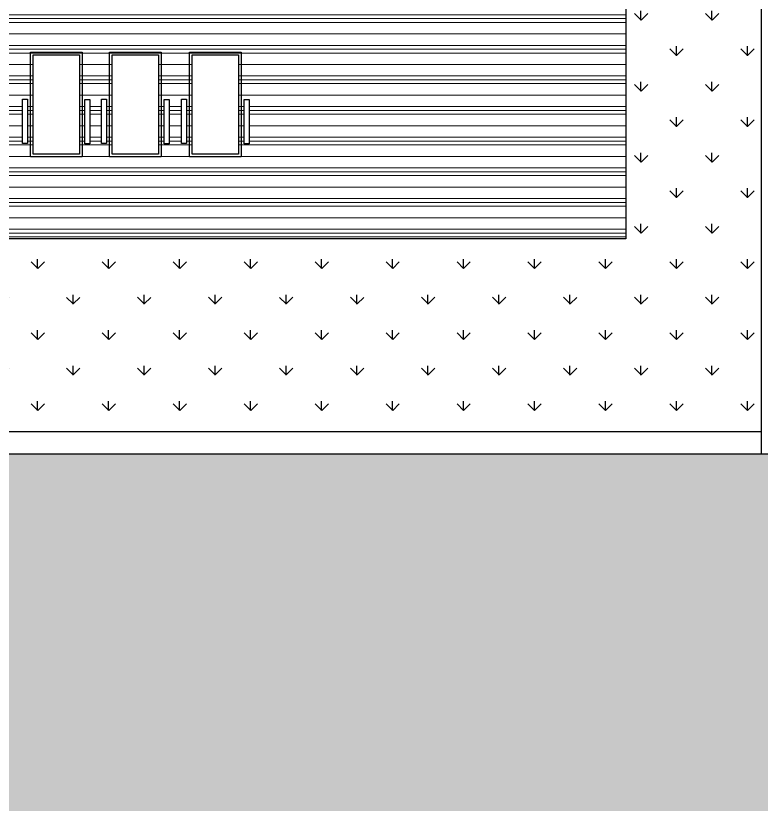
# Model space of a CAD drawing. Header units: millimetres. Extents: x 1521 to 3683, y 1649 to 3322.
# Drawn here: x 1542.94 to 1548.74, y 1664.71 to 1670.84 of the extents above; entities that cross this region are included whole.
import ezdxf

# ---------------------------------------------------------------- set-up
doc = ezdxf.new("R2010")
doc.units = ezdxf.units.MM
doc.header["$LTSCALE"] = 0.1

# ---------------------------------------------------------------- blocks, each defined once
blk = doc.blocks.new('A$C428B26A6')
for points in [[(-1.4924, 0.6979), (-1.4924, 0.7495), (-1.0331, 0.7495), (-1.0331, 0.6979)], [(-1.6304, 0.1316), (-1.6304, 0.6659), (-0.5475, 0.6659), (-0.5475, 0.1316)], [(-1.6032, 0.1584), (-1.6032, 0.639), (-0.5747, 0.639), (-0.5747, 0.1584)], [(-1.4958, 0.0499), (-1.4958, 0.1015), (-1.0365, 0.1015), (-1.0365, 0.0499)]]:
    blk.add_lwpolyline(points, close=True)

msp = doc.modelspace()

# ---------------------------------------------------------------- hatches: boundary and pattern name
h = msp.add_hatch()
h.set_pattern_fill('GRASS', color=3, scale=0.015357, style=0)
h.set_pattern_definition([(90, (-672.83713, -128.37974), (-0.27582132, 0.27582132), [0.07313822, -0.47850442]), (45, (-672.83713, -128.37974), (-0.27582151, 0.27582151), [0.07313822, -0.316932296]), (135, (-672.83713, -128.37974), (-0.27582151, -0.27582151), [0.07313822, -0.316932296])])
h.paths.add_polyline_path([(1544.8159, 1679.7915), (1544.8159, 1679.979), (1545.7697, 1679.979), (1545.7697, 1679.7915)])
h.paths.add_polyline_path([(1545.7697, 1679.6041), (1545.7697, 1679.4167), (1544.8159, 1679.4167), (1544.8159, 1679.6041)])
h.paths.add_polyline_path([(1545.7697, 1679.7915), (1545.7697, 1679.6041), (1544.8159, 1679.6041), (1544.8159, 1679.7915)])
h.paths.add_polyline_path([(1542.2539, 1679.7949), (1542.2539, 1679.9824), (1543.2077, 1679.9824), (1543.2077, 1679.7949)])
h.paths.add_polyline_path([(1543.2077, 1679.7949), (1543.2077, 1679.6075), (1542.2539, 1679.6075), (1542.2539, 1679.7949)])
h.paths.add_polyline_path([(1548.7357, 1679.4198), (1551.0857, 1679.4198), (1551.0857, 1667.6042), (1551.6939, 1667.6042), (1551.6939, 1680.17), (1551.0172, 1680.17), (1551.0172, 1679.42)])
h.paths.add_polyline_path([(1548.7357, 1667.6042), (1548.7357, 1679.4198), (1548.7357, 1680.1698), (1537.0372, 1680.17), (1537.0372, 1678.5318), (1547.6844, 1678.5318), (1547.6844, 1669.1044), (1541.1191, 1669.1044), (1541.1191, 1667.6042)])
at = {"lineweight": 0}
h = msp.add_hatch(dxfattribs=at)
h.set_pattern_fill('PLASTI', color=33, scale=0.0375, style=0)
h.set_pattern_definition([(0, (380.08508, 780.1986), (0, 0.238125), []), (0, (380.08508, 780.22836), (0, 0.238125), []), (0, (380.08508, 780.25812), (0, 0.238125), []), (0, (380.08508, 780.34742), (0, 0.238125), [])])
h.paths.add_polyline_path([(1541.5388, 1676.9921), (1546.0388, 1676.9921), (1546.0388, 1670.9921), (1541.5388, 1670.9921)], flags=16)
h.paths.add_polyline_path([(1542.8086, 1669.7622), (1542.4482, 1669.7622), (1542.4482, 1670.5336), (1542.8086, 1670.5336)])
h.paths.add_polyline_path([(1542.89, 1669.8428), (1542.8513, 1669.8428), (1542.8513, 1670.1872), (1542.89, 1670.1872)])
h.paths.add_polyline_path([(1542.404, 1669.8453), (1542.3653, 1669.8453), (1542.3653, 1670.1898), (1542.404, 1670.1898)])
h.paths.add_polyline_path([(1543.4374, 1670.5336), (1543.4374, 1669.7622), (1543.077, 1669.7622), (1543.077, 1670.5336)])
h.paths.add_polyline_path([(1543.5188, 1669.8428), (1543.4801, 1669.8428), (1543.4801, 1670.1872), (1543.5188, 1670.1872)])
h.paths.add_polyline_path([(1542.9941, 1670.1898), (1543.0328, 1670.1898), (1543.0328, 1669.8453), (1542.9941, 1669.8453)])
h.paths.add_polyline_path([(1544.0519, 1670.5336), (1544.0519, 1669.7622), (1543.6915, 1669.7622), (1543.6915, 1670.5336)])
h.paths.add_polyline_path([(1544.0947, 1670.1872), (1544.1333, 1670.1872), (1544.1333, 1669.8428), (1544.0947, 1669.8428)])
h.paths.add_polyline_path([(1543.6473, 1669.8453), (1543.6087, 1669.8453), (1543.6087, 1670.1898), (1543.6473, 1670.1898)])
h.paths.add_polyline_path([(1544.6736, 1669.7622), (1544.3131, 1669.7622), (1544.3131, 1670.5336), (1544.6736, 1670.5336)])
h.paths.add_polyline_path([(1544.269, 1669.8453), (1544.2303, 1669.8453), (1544.2303, 1670.1898), (1544.269, 1670.1898)])
h.paths.add_polyline_path([(1544.7163, 1670.1872), (1544.755, 1670.1872), (1544.755, 1669.8428), (1544.7163, 1669.8428)])
h.paths.add_polyline_path([(1540.2079, 1672.5401), (1540.2079, 1672.9006), (1540.9793, 1672.9006), (1540.9793, 1672.5401)])
h.paths.add_polyline_path([(1540.291, 1672.9447), (1540.291, 1672.9834), (1540.6355, 1672.9834), (1540.6355, 1672.9447)])
h.paths.add_polyline_path([(1540.2885, 1672.4587), (1540.2885, 1672.4974), (1540.6329, 1672.4974), (1540.6329, 1672.4587)])
h.paths.add_polyline_path([(1540.2079, 1671.9098), (1540.2079, 1672.2702), (1540.9793, 1672.2702), (1540.9793, 1671.9098)])
h.paths.add_polyline_path([(1540.2079, 1676.0325), (1540.2079, 1676.393), (1540.9793, 1676.393), (1540.9793, 1676.0325)])
h.paths.add_polyline_path([(1540.2079, 1675.3757), (1540.2079, 1675.7361), (1540.9793, 1675.7361), (1540.9793, 1675.3757)])
h.paths.add_polyline_path([(1540.2885, 1675.2942), (1540.2885, 1675.3329), (1540.6329, 1675.3329), (1540.6329, 1675.2942)])
h.paths.add_polyline_path([(1539.9242, 1678.5318), (1547.6844, 1678.5318), (1547.6844, 1669.1044), (1539.9242, 1669.1044)])
h.paths.add_polyline_path([(1540.6355, 1675.8189), (1540.6355, 1675.7802), (1540.291, 1675.7802), (1540.291, 1675.8189)])
h = msp.add_hatch(dxfattribs=at)
h.set_pattern_fill('AR-HBONE', color=9, scale=0.002457, style=0)
h.set_pattern_definition([(45, (-672.83713, -128.37974), (0, 0.35305153), [0.748935395, -0.24964513]), (135, (-672.6606, -128.20322), (0, 0.35305153), [0.748935395, -0.24964513])])
h.paths.add_polyline_path([(1559.3964, 1661.4029), (1560.7604, 1662.1904), (1562.4979, 1659.181), (1561.1339, 1658.3935)])
h.paths.add_polyline_path([(1558.017, 1662.1922), (1559.7545, 1659.1828), (1558.3905, 1658.3953), (1556.653, 1661.4047)])
h.paths.add_polyline_path([(1553.9095, 1661.4065), (1555.2735, 1662.194), (1557.011, 1659.1846), (1555.647, 1658.3971)])
h.paths.add_polyline_path([(1552.9036, 1658.3989), (1551.1661, 1661.4083), (1552.53, 1662.1958), (1554.2675, 1659.1864)])
h.paths.add_polyline_path([(1548.4195, 1661.4083), (1549.7835, 1662.1958), (1551.521, 1659.1864), (1550.157, 1658.3989)])
h.paths.add_polyline_path([(1545.676, 1661.4101), (1547.04, 1662.1976), (1548.7775, 1659.1882), (1547.4135, 1658.4007)])
h.paths.add_polyline_path([(1542.9326, 1661.4119), (1544.2966, 1662.1994), (1546.0341, 1659.19), (1544.6701, 1658.4025)])
h.paths.add_polyline_path([(1540.1891, 1661.4137), (1541.5531, 1662.2012), (1543.2906, 1659.1918), (1541.9266, 1658.4043)])
h.paths.add_polyline_path([(1537.0209, 1665.4837), (1537.0209, 1665.6859), (1537.0186, 1665.6859), (1537.0107, 1659.5315), (1537.9917, 1658.4874), (1539.2744, 1657.849), (1575.1792, 1657.6751), (1575.1792, 1664.8138), (1565.9533, 1664.8138), (1565.9533, 1667.4317), (1539.5809, 1667.4317), (1539.5809, 1665.4837)])

# ---------------------------------------------------------------- linework, layer by layer
for p, q in [((1548.735, 1679.4198), (1548.7357, 1667.4317)), ((1548.7357, 1667.6042), (1537.0209, 1667.6042)), ((1553.2414, 1667.4317), (1537.0209, 1667.4317))]:
    msp.add_line(p, q)
msp.add_lwpolyline([(1539.9242, 1678.5318), (1547.6844, 1678.5318), (1547.6844, 1669.1044), (1539.9242, 1669.1044)], close=True)

# ---------------------------------------------------------------- block references
at = {"xscale": 0.75, "yscale": 0.75, "zscale": 0.75, "rotation": 90}
for p in [(1543.5562, 1670.9646), (1544.1707, 1670.9646), (1544.7924, 1670.9646)]:
    msp.add_blockref('A$C428B26A6', p, dxfattribs=at)

doc.saveas('drawing.dxf')
